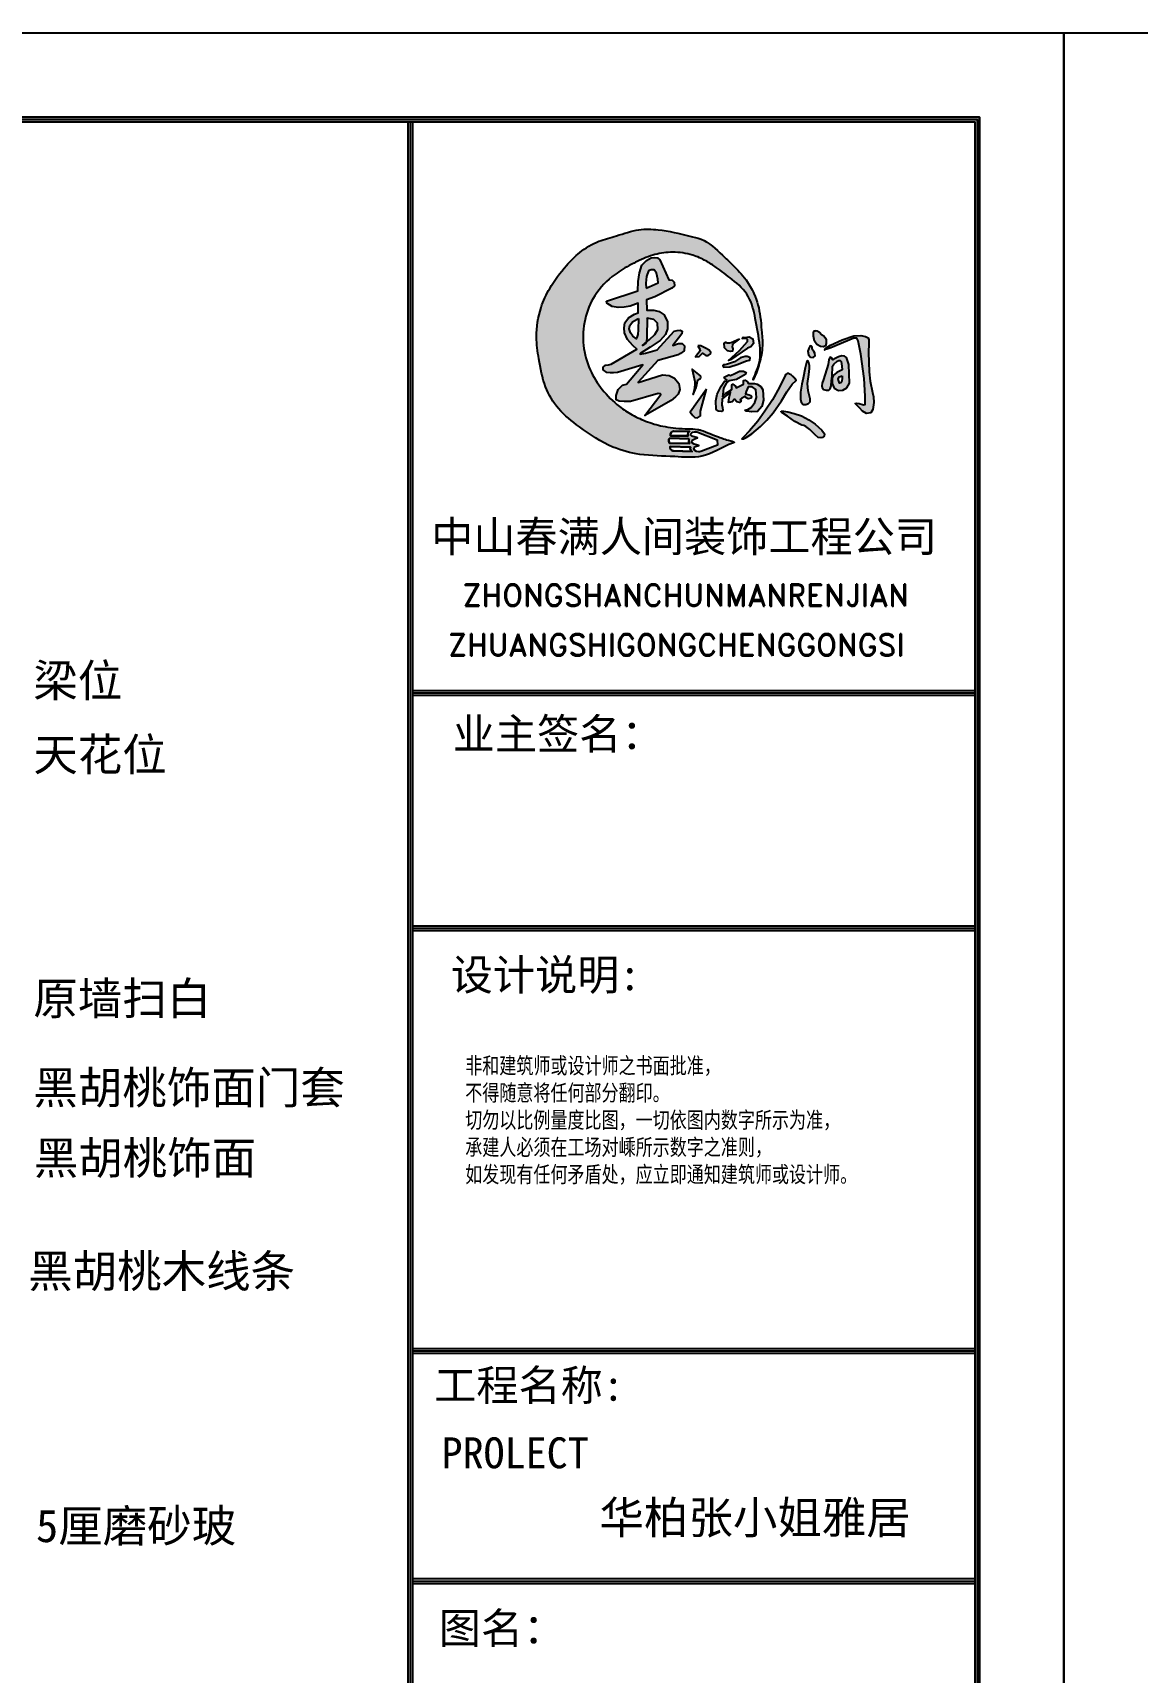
# Model space of a CAD drawing. Header units: millimetres. Extents: x 71641 to 191108, y -23091 to 29972.
# Drawn here: x 104636 to 107684, y -5662 to -1139 of the extents above; entities that cross this region are included whole.
import ezdxf

# ---------------------------------------------------------------- set-up
doc = ezdxf.new("R2010")
doc.units = ezdxf.units.MM
doc.layers.add('00', color=1, linetype='Continuous')
doc.layers.add('家', color=1, linetype='Continuous')
doc.styles.add('2121212', font='SIMFANG.TTF', dxfattribs={"height": 180})
doc.styles.add('30', font='SimSun.ttf', dxfattribs={"height": 75})
doc.styles.add('ROMAND', font='romand.shx', dxfattribs={"height": 100})
doc.styles.add('STYLE-50B', font='SimSun.ttf', dxfattribs={"width": 0.766, "height": 150})

msp = doc.modelspace()

# ---------------------------------------------------------------- hatches: boundary and pattern name
at = {"lineweight": -2}
h = msp.add_hatch(color=8, dxfattribs=at)
edge = h.paths.add_edge_path()
edge.add_spline(control_points=[(106318.3, -2206.6), (106308.7, -2202.6), (106286.5, -2191.8), (106247.2, -2165.9), (106206, -2124.9), (106182.2, -2087.1), (106173.3, -2066.8), (106172.9, -2065.9)], knot_values=[22078.908695, 22078.908695, 22078.908695, 22078.908695, 22412.037046, 22864.417059, 23573.352389, 24248.663515, 24278.339872, 24278.339872, 24278.339872, 24278.339872], degree=3, periodic=0)
edge.add_line((106172.9, -2065.9), (106040.6, -2081))
edge.add_spline(control_points=[(106040.6, -2081), (106043.4, -2092.8), (106053.2, -2126.7), (106085, -2180.5), (106152.3, -2233.2), (106225.1, -2282.1), (106288, -2298.9), (106315.3, -2302.5), (106317.6, -2302.8)], knot_values=[12526.980967, 12526.980967, 12526.980967, 12526.980967, 12912.76376, 13656.443057, 14467.926065, 15619.199217, 16432.672519, 16505.49519, 16505.49519, 16505.49519, 16505.49519], degree=3, periodic=0)
edge.add_line((106317.6, -2302.8), (106318.3, -2206.6))
edge = h.paths.add_edge_path()
edge.add_spline(control_points=[(106172.9, -2065.9), (106164.1, -2045.3), (106152.2, -1999.9), (106156.4, -1929.1), (106176.9, -1877.6), (106194.7, -1852.7), (106199, -1847.2)], knot_values=[24278.339872, 24278.339872, 24278.339872, 24278.339872, 24990.75798, 25753.853245, 26502.771788, 26725.483087, 26725.483087, 26725.483087, 26725.483087], degree=3, periodic=0)
edge.add_line((106199, -1847.2), (106111.6, -1777.6))
edge.add_spline(control_points=[(106111.6, -1777.6), (106110.6, -1778.8), (106092.2, -1799.4), (106063.8, -1836.9), (106033.4, -1903.4), (106022.1, -1971), (106031.4, -2032.6), (106037.3, -2066.9), (106040.6, -2081)], knot_values=[9052.726852, 9052.726852, 9052.726852, 9052.726852, 9101.944213, 9929.860353, 10544.164147, 11423.717054, 12065.484855, 12526.980967, 12526.980967, 12526.980967, 12526.980967], degree=3, periodic=0)
edge.add_line((106040.6, -2081), (106172.9, -2065.9))
edge = h.paths.add_edge_path()
edge.add_spline(control_points=[(106199, -1847.2), (106211.6, -1831.3), (106239.5, -1805.2), (106277.2, -1783.1), (106313.9, -1764.7), (106351.2, -1748.8), (106401.2, -1742.1), (106433.6, -1746.2), (106448.9, -1750.2)], knot_values=[26725.483087, 26725.483087, 26725.483087, 26725.483087, 27368.223838, 27920.784045, 28117.800611, 28678.884262, 29205.082751, 29708.300033, 29708.300033, 29708.300033, 29708.300033], degree=3, periodic=0)
edge.add_line((106448.9, -1750.2), (106461.2, -1702.4))
edge.add_spline(control_points=[(106461.2, -1702.4), (106457.2, -1701.4), (106423.9, -1693.8), (106374.2, -1681.3), (106304.4, -1679.2), (106251.2, -1698.8), (106194, -1712.8), (106147.5, -1740.4), (106122, -1766), (106111.6, -1777.6)], knot_values=[5035.937639, 5035.937639, 5035.937639, 5035.937639, 5168.823273, 6115.22021, 6678.484335, 7362.56903, 7901.570556, 8555.150084, 9052.726852, 9052.726852, 9052.726852, 9052.726852], degree=3, periodic=0)
edge.add_line((106111.6, -1777.6), (106199, -1847.2))
edge = h.paths.add_edge_path()
edge.add_spline(control_points=[(106448.9, -1750.2), (106451.6, -1750.9), (106467.1, -1755.2), (106492.3, -1766), (106528, -1790), (106568.7, -1820.3), (106616.3, -1862.7), (106631, -1931.7), (106640.6, -1984), (106643.9, -2019.7), (106642.8, -2041.2), (106640.2, -2056), (106620.3, -2104.2), (106625, -2094.2), (106631.5, -2080.5), (106642.1, -2050.4), (106652, -2004.5), (106646.9, -1961.2), (106643.8, -1912.5), (106631.4, -1864.3), (106603.1, -1816), (106571.1, -1782.5), (106530.7, -1744.5), (106497.6, -1712.8), (106467.7, -1704), (106461.2, -1702.4)], knot_values=[29708.300033, 29708.300033, 29708.300033, 29708.300033, 29797.016202, 30219.334531, 30576.066107, 31166.961224, 31854.609826, 32527.805429, 33346.145394, 33558.688985, 33686.826136, 33998.293275, 34349.980564, 34349.980564, 34349.980564, 34833.989407, 35367.457213, 35826.6748, 36215.832047, 36925.939156, 37388.482191, 37988.741176, 38391.375961, 39174.849041, 39385.918203, 39385.918203, 39385.918203, 39385.918203], degree=3, periodic=0)
edge.add_line((106461.2, -1702.4), (106448.9, -1750.2))
h = msp.add_hatch(color=8, dxfattribs=at)
h.paths.add_polyline_path([(106378.4, -1917), (106364.5, -1907.5), (106349.8, -1904), (106330.7, -1904), (106329.8, -1875.4), (106352.4, -1867.6), (106399.2, -1843.3), (106407, -1837.3), (106406.2, -1826.9), (106400.1, -1821.7), (106391.4, -1819.9), (106366.3, -1765.3), (106360.2, -1760.1), (106352.4, -1758.4), (106342.8, -1759.2), (106329.8, -1767), (106316.8, -1780), (106309.9, -1800.9), (106306.4, -1825.1), (106305.5, -1851.1), (106218.8, -1878.9), (106220.5, -1884.9), (106235.2, -1893.6), (106251.7, -1897.1), (106268.2, -1895.4), (106284.7, -1892.8), (106306.4, -1884.9), (106306.4, -1911), (106296, -1915.3), (106279.5, -1924.8), (106269.9, -1938.7), (106268.2, -1952.6), (106269.1, -1966.4), (106276.9, -1984.7), (106291.6, -2001.1), (106302.9, -2011.5), (106231.8, -2053.1), (106224.8, -2054.9), (106216.2, -2055.7), (106210.1, -2060.9), (106210.1, -2068.7), (106220.5, -2075.7), (106230, -2077.4), (106238.7, -2077.4), (106249.1, -2075.7), (106319.4, -2054.9), (106274.3, -2108.6), (106263, -2111.2), (106251.7, -2122.5), (106245.7, -2139.8), (106245.7, -2151.1), (106254.3, -2155.4), (106268.2, -2156.3), (106285.6, -2156.3), (106361.9, -2133.8), (106368, -2134.6), (106368.9, -2136.4), (106324.6, -2194.5), (106397.5, -2153.7), (106409.6, -2143.3), (106416.6, -2135.5), (106421.8, -2123.4), (106419.2, -2106), (106407, -2091.3), (106392.3, -2084.4), (106374.1, -2082.6), (106306.4, -2103.4), (106306.4, -2102.6), (106361, -2042.7), (106416.6, -2027.1), (106423.5, -2023.7), (106433.1, -2015.9), (106434.8, -2002.9), (106427.9, -1995.9), (106417.4, -1995.9), (106401.8, -2001.1), (106427, -1969), (106427.9, -1962.1), (106422.6, -1959.5), (106414, -1960.4), (106406.2, -1962.1), (106359.3, -2013.3), (106327.2, -2022.8), (106312.5, -2025.4), (106312.5, -2023.7), (106339.4, -2006.3), (106367.1, -1987.3), (106381.9, -1970.8), (106387.9, -1956), (106387.9, -1936.1)])
h.paths.add_polyline_path([(106360.2, -1939.6), (106361, -1957.8), (106352.4, -1970.8), (106337.6, -1984.7), (106328.6, -1992.5), (106325.5, -1996.8), (106318.5, -2001.1), (106328.6, -1992.5), (106329.8, -1990.7), (106330.7, -1979.4), (106331.5, -1924.8), (106331.5, -1925.7), (106349.8, -1930)], flags=16)
h.paths.add_polyline_path([(106306.4, -1958.6), (106305.5, -1970.8), (106302.9, -1979.4), (106302, -1982.9), (106291.6, -1976), (106285.6, -1966.4), (106282.1, -1956), (106283.8, -1946.5), (106290.8, -1936.1), (106303.8, -1929.2), (106307.3, -1926.6)], flags=16)
h.paths.add_polyline_path([(106328.9, -1843.3), (106328.1, -1829.5), (106329.8, -1811.3), (106335, -1795.6), (106342, -1793), (106350.6, -1793), (106357.6, -1801.7), (106361, -1818.2), (106361.9, -1828.6)], flags=16)
h = msp.add_hatch(color=8, dxfattribs=at)
h.paths.add_polyline_path([(106605.7, -2043.6), (106614.4, -2041.9), (106615.3, -2035.8), (106614.4, -2034.9), (106607.4, -2031.5), (106601.4, -2031.5), (106589.2, -2035.8), (106572.7, -2046.2), (106552.8, -2053.1), (106545.8, -2054.9), (106542.4, -2054.9), (106539.8, -2056.6), (106542.4, -2060.9), (106559.7, -2060.1), (106579.7, -2054)])
h.paths.add_polyline_path([(106585.8, -2015), (106555.4, -2042.7), (106561.5, -2041), (106608.3, -2008.9), (106617, -2005.5), (106624.8, -1995.9), (106623.1, -1982.9), (106612.7, -1977.7), (106597.3, -1979.8), (106593.6, -1982), (106608.3, -1983), (106608.3, -1990.7)])
h.paths.add_polyline_path([(106552.8, -2016.7), (106561.5, -2018.5), (106566.7, -2017.6), (106567.5, -2010.7), (106565.8, -2005.5), (106566.7, -1999.4), (106571.9, -1994.2), (106585.8, -1982.9), (106563.2, -1993.3), (106559.7, -1994.2), (106551.9, -1994.2), (106548.4, -1992.5), (106544.1, -1995.1), (106545, -2008.1)])
h.paths.add_polyline_path([(106492.1, -2008.9), (106479.9, -2002.9), (106471.2, -2002.9), (106476.4, -2011.5), (106477.3, -2015.9), (106465.2, -2033.2), (106474.7, -2031.5), (106484.2, -2022.8), (106492.9, -2028.9), (106499.9, -2028.9), (106505.9, -2024.5), (106506.8, -2021.1), (106502.5, -2014.1)])
h.paths.add_polyline_path([(106455.6, -2067), (106455.6, -2067.9), (106462.6, -2100.8), (106462.6, -2106), (106461.7, -2119), (106458.2, -2136.4), (106466.9, -2117.3), (106471.2, -2096.5), (106478.2, -2093), (106479.9, -2088.7), (106479, -2085.2)])
h.paths.add_polyline_path([(106450.4, -2185.8), (106457.3, -2194.5), (106462.6, -2200.5), (106470.4, -2201.4), (106479, -2195.3), (106479, -2182.3), (106495.5, -2121.6)])
h.paths.add_polyline_path([(106602.2, -2081.8), (106604.8, -2075.7), (106597, -2072.2), (106586.6, -2072.2), (106573.6, -2079.2), (106561.5, -2084.4), (106557.1, -2082.6), (106544.1, -2088.7), (106545.8, -2093), (106551.1, -2096.5), (106549.3, -2099.1), (106545, -2100), (106535.4, -2113.8), (106525, -2135.5), (106520.7, -2154.6), (106521.6, -2178), (106528.5, -2182.3), (106536.3, -2183.2), (106539.8, -2180.6), (106538.9, -2172.8), (106537.2, -2165.8), (106538, -2148.5), (106561.5, -2130.3), (106558, -2145.9), (106555.4, -2158.9), (106561.5, -2158), (106565.8, -2157.2), (106572.7, -2149.4), (106578.8, -2157.2), (106586.6, -2158.9), (106591, -2155.4), (106588.4, -2150.2), (106591.8, -2147.6), (106597.9, -2144.2), (106600.5, -2141.6), (106604.8, -2145.9), (106610, -2148.5), (106617.9, -2146.8), (106619.6, -2143.3), (106617, -2139.8), (106612.7, -2138.1), (106603.1, -2134.6), (106604.8, -2128.6), (106610, -2115.6), (106621.3, -2115.6), (106630.9, -2123.4), (106633.5, -2145), (106628.3, -2158.9), (106618.7, -2172.8), (106609.2, -2178), (106600.5, -2179.7), (106605.7, -2182.3), (106620.5, -2184.9), (106636.1, -2183.2), (106647.4, -2170.2), (106652.6, -2152), (106650.8, -2124.2), (106644.8, -2114.7), (106635.2, -2108.6), (106627.4, -2106), (106610.9, -2106), (106608.3, -2101.7), (106602.2, -2097.4), (106597, -2098.2), (106597, -2100.8), (106597, -2107.8), (106577.1, -2118.2), (106575.3, -2113.8), (106567.5, -2107.8), (106564.9, -2110.4), (106564.9, -2113.8), (106564.9, -2122.5), (106547.6, -2133.8), (106538.9, -2142.4), (106539.8, -2136.4), (106542.4, -2119), (106550.2, -2104.3), (106557.1, -2099.1), (106577.9, -2095.6)])
h = msp.add_hatch(color=8, dxfattribs=at)
h.paths.add_polyline_path([(106656.3, -2183), (106636.4, -2210.7), (106613.9, -2237), (106595.9, -2255.8), (106594, -2256.9), (106592.9, -2258.8), (106597.4, -2259.5), (106604.5, -2255.8), (106620.3, -2245.6), (106643.9, -2225.4), (106662, -2207.4), (106678.8, -2187.1), (106702.5, -2154.1), (106716.8, -2129), (106731.4, -2108.4), (106742.3, -2098.2), (106741.5, -2095.6), (106728.4, -2082.1), (106724.3, -2080.6), (106722.4, -2079.1), (106717.5, -2079.1), (106714.1, -2081.7), (106711.1, -2085.8), (106696.5, -2116.6), (106677.3, -2151.1)])
h.paths.add_polyline_path([(106736.6, -2189), (106719.8, -2184.9), (106708.9, -2183), (106701.4, -2183), (106701, -2184.5), (106702.9, -2186), (106718.6, -2196.9), (106739.3, -2211.5), (106758, -2221.2), (106764, -2222.4), (106769.3, -2225), (106780.2, -2233.2), (106794.8, -2248.3), (106803.5, -2255.8), (106811, -2256.1), (106815.1, -2255.8), (106820, -2251.6), (106820.7, -2245.3), (106813.2, -2235.1), (106795.2, -2219), (106777.9, -2206.6), (106756.9, -2195.7)])
h.paths.add_polyline_path([(106754.3, -2149.2), (106756.7, -2158), (106762, -2164.3), (106768.8, -2164.7), (106776.1, -2161.8), (106780.9, -2157), (106780.9, -2148.8), (106775.6, -2126.5), (106774.1, -2106.1), (106777.5, -2081.4), (106779.5, -2064.9), (106779.5, -2056.7), (106777.5, -2049.4), (106775.6, -2045.1), (106773.7, -2043.6), (106771.7, -2044.6), (106767.8, -2063.5), (106762, -2091.6), (106758.1, -2108.1), (106754.3, -2130.3)])
h.paths.add_polyline_path([(106794, -2022.3), (106791.1, -2018), (106786.3, -2012.1), (106786.7, -2007.3), (106785.8, -2004.4), (106783.8, -2002.5), (106780.7, -2003.7), (106780, -2006.3), (106777.1, -2009.7), (106774.6, -2017.5), (106776.6, -2027.6), (106782.4, -2033.9), (106789.2, -2034.4), (106794.5, -2030.1)])
h.paths.add_polyline_path([(106793, -1989.9), (106799.8, -1999.1), (106810, -2004.4), (106817.8, -2005.4), (106823.6, -2002.9), (106825.5, -1996.2), (106825.5, -1986), (106823.6, -1981.6), (106818.7, -1974.8), (106812, -1971.5), (106806.6, -1965.2), (106800.8, -1960.8), (106795.5, -1960.3), (106795.5, -1961.3), (106792.1, -1960.8), (106790.6, -1964.2), (106790.1, -1975.8)])
h.paths.add_polyline_path([(106920.5, -2025.2), (106929.8, -2092.6), (106933.2, -2141.5), (106932.7, -2164.3), (106928.3, -2165.7), (106916.7, -2161.4), (106909.9, -2160.9), (106905, -2161.8), (106917.6, -2173.5), (106925.9, -2182.7), (106937, -2189), (106948.7, -2187), (106954.5, -2178.3), (106956.4, -2158.4), (106955.9, -2143.4), (106953.5, -2131.3), (106946.7, -2099.8), (106944.3, -2074.2), (106941.9, -2021.3), (106943.3, -1996.2), (106943.3, -1986), (106940.9, -1980.7), (106934.1, -1976.3), (106920.5, -1973.9), (106901.2, -1974.8), (106869.6, -1985.5), (106837.7, -2001), (106824.6, -2008.8), (106821.2, -2013), (106827, -2012.1), (106838.1, -2008.3), (106901.2, -1981.6), (106906.5, -1981.1), (106909.9, -1981.1), (106913.3, -1988.9)])
h.paths.add_polyline_path([(106842.5, -2058.2), (106846.9, -2052.8), (106855.6, -2044.6), (106860.4, -2042.7), (106863.8, -2042.7), (106866.3, -2046.1), (106868.2, -2058.2), (106869.2, -2068.8), (106854.6, -2075.6), (106844.4, -2084.3), (106841.5, -2091.6), (106841.5, -2106.1), (106847.3, -2119.7), (106859.5, -2126), (106871.6, -2125), (106882.3, -2118.2), (106889.5, -2105.2), (106889, -2079.5), (106887.6, -2054.3), (106881.8, -2034.4), (106875.9, -2030.6), (106868.2, -2030.1), (106859.5, -2033), (106849.8, -2037.8), (106843.5, -2041.2), (106841, -2036.4), (106838.6, -2033.9), (106835.2, -2034.9), (106834.3, -2036.4), (106832.8, -2040.7), (106830.4, -2053.8), (106817.8, -2095.5), (106813.9, -2105.2), (106812.9, -2112.9), (106813.9, -2117.8), (106817.8, -2122.6), (106825, -2124.5), (106832.3, -2124.5), (106836.7, -2120.7), (106839.1, -2112.9), (106840.1, -2099.3), (106841.5, -2085.8)])
h.paths.add_polyline_path([(106861.4, -2088.2), (106858, -2094), (106860, -2100.3), (106862.4, -2105.2), (106865.8, -2104.2), (106868.7, -2099.3), (106869.6, -2092.6), (106869.2, -2084.8)], flags=17)
h = msp.add_hatch(color=8, dxfattribs=at)
edge = h.paths.add_edge_path()
edge.add_spline(control_points=[(106317.6, -2302.8), (106347.1, -2306.5), (106401.3, -2306.4), (106492.2, -2315.4), (106535.8, -2282.7), (106574.4, -2268.2), (106546.2, -2260.5), (106533.7, -2255.4), (106503.7, -2244.8), (106485.4, -2236.5), (106465.2, -2231.4), (106441.8, -2231.9), (106411.9, -2229.9), (106374, -2225.2), (106343.2, -2216.6), (106323, -2208.6), (106318.3, -2206.6)], knot_values=[16505.49519, 16505.49519, 16505.49519, 16505.49519, 17462.307767, 18254.424733, 19263.770823, 19286.294409, 19393.463502, 19769.722666, 20039.931175, 20323.71298, 20426.202415, 20700.644692, 21064.187457, 21384.09699, 21917.120996, 22078.908695, 22078.908695, 22078.908695, 22078.908695], degree=3, periodic=0)
edge.add_line((106318.3, -2206.6), (106317.6, -2302.8))
h.paths.add_polyline_path([(106391.5, -2265.6), (106391.2, -2260), (106394.1, -2257.3), (106447.4, -2259.1), (106446.9, -2261), (106446.3, -2265), (106446.2, -2267), (106448.3, -2272.3), (106393.2, -2270.6)], flags=16)
h.paths.add_polyline_path([(106395.3, -2280.6), (106450.9, -2282), (106450.5, -2284.2), (106450, -2286.4), (106450.8, -2288.6), (106451.5, -2290.8), (106453.4, -2292.6), (106455.3, -2294.4), (106404.1, -2292.6, -0.485719)], flags=16)
h.paths.add_polyline_path([(106395.9, -2250.6, -0.499354), (106405.3, -2238.2), (106447.7, -2238.5), (106448, -2238.2), (106448, -2238.5), (106446.1, -2240.1), (106444.1, -2242), (106443.5, -2247.9), (106444.4, -2251.2, -0.17168), (106443.5, -2251.4)], flags=16)
h.paths.add_polyline_path([(106451.6, -2248.8), (106452.1, -2245), (106454.5, -2242.4), (106457.7, -2240.6), (106462.2, -2239.6), (106466.8, -2240), (106468.3, -2240), (106525, -2261.7), (106525.3, -2276.4), (106479.1, -2294.4), (106475.8, -2295.2), (106473.6, -2295.4), (106467.8, -2294.3), (106463, -2291.1), (106460.6, -2286.7), (106461.5, -2282.7), (106465, -2280.6), (106474.1, -2277.6), (106460.9, -2273.5), (106456.9, -2271), (106454.7, -2266.7), (106455.5, -2262.9), (106458.8, -2260.9), (106464.6, -2258.4), (106470.3, -2255.9), (106454.4, -2251.4)], flags=16)

# ---------------------------------------------------------------- linework, layer by layer
at = {"color": 3, "lineweight": -2}
for p, q in [((107248.5, -1371.3), (95767, -1371.3)), ((105671.7, -9377.5), (105671.7, -1384.7)), ((105678.4, -9377.5), (105678.4, -1384.7)), ((105685, -9377.5), (105685, -1384.7)), ((107248.5, -9390.9), (107248.5, -1371.3))]:
    msp.add_line(p, q, dxfattribs=at)
at = {"color": 8, "lineweight": -2}
for p, q in [((105685, -2953.5), (107235.1, -2953.5)), ((105685, -2960.2), (107235.1, -2960.2)), ((105685, -2966.8), (107235.1, -2966.8)), ((105685, -3602.4), (107235.1, -3602.4)), ((105685, -3609.1), (107235.1, -3609.1)), ((105685, -3615.8), (107235.1, -3615.8)), ((105685, -4768.8), (107235.1, -4768.8)), ((105685, -4775.5), (107235.1, -4775.5)), ((105685, -4782.2), (107235.1, -4782.2)), ((105685, -5404), (107235.1, -5404)), ((105685, -5410.7), (107235.1, -5410.7)), ((105685, -5417.3), (107235.1, -5417.3))]:
    msp.add_line(p, q, dxfattribs=at)
at = {"color": 3, "lineweight": -2}
for points in [[(95767, -1371.3), (107248.5, -1371.3), (107248.5, -9390.9), (95767, -9390.9)], [(95773.5, -1377.8), (107242, -1377.8), (107242, -9384.4), (95773.5, -9384.4)], [(95780, -1384.3), (107235.5, -1384.3), (107235.5, -9377.9), (95780, -9377.9)]]:
    msp.add_lwpolyline(points, close=True, dxfattribs=at)
at = {"color": 8, "lineweight": -2}
for points in [[(106218.8, -1878.9), (106305.5, -1851.1), (106306.4, -1825.1), (106309.9, -1800.9), (106316.8, -1780), (106329.8, -1767), (106342.8, -1759.2), (106352.4, -1758.4), (106360.2, -1760.1), (106366.3, -1765.3), (106391.4, -1819.9), (106400.1, -1821.7), (106406.2, -1826.9), (106407, -1837.3), (106399.2, -1843.3), (106352.4, -1867.6), (106329.8, -1875.4), (106330.7, -1904), (106349.8, -1904), (106364.5, -1907.5), (106378.4, -1917), (106387.9, -1936.1), (106387.9, -1956), (106381.9, -1970.8), (106367.1, -1987.3), (106339.4, -2006.3), (106312.5, -2023.7), (106312.5, -2025.4), (106327.2, -2022.8), (106359.3, -2013.3), (106406.2, -1962.1), (106414, -1960.4), (106422.6, -1959.5), (106427.9, -1962.1), (106427, -1969), (106401.8, -2001.1), (106417.4, -1995.9), (106427.9, -1995.9), (106434.8, -2002.9), (106433.1, -2015.9), (106423.5, -2023.7), (106416.6, -2027.1), (106361, -2042.7), (106306.4, -2102.6), (106306.4, -2103.4), (106374.1, -2082.6), (106392.3, -2084.4), (106407, -2091.3), (106419.2, -2106), (106421.8, -2123.4), (106416.6, -2135.5), (106409.6, -2143.3), (106397.5, -2153.7), (106324.6, -2194.5), (106368.9, -2136.4), (106368, -2134.6), (106361.9, -2133.8), (106285.6, -2156.3), (106268.2, -2156.3), (106254.3, -2155.4), (106245.7, -2151.1), (106245.7, -2139.8), (106251.7, -2122.5), (106263, -2111.2), (106274.3, -2108.6), (106319.4, -2054.9), (106249.1, -2075.7), (106238.7, -2077.4), (106230, -2077.4), (106220.5, -2075.7), (106210.1, -2068.7), (106210.1, -2060.9), (106216.2, -2055.7), (106224.8, -2054.9), (106231.8, -2053.1), (106302.9, -2011.5), (106291.6, -2001.1), (106276.9, -1984.7), (106269.1, -1966.4), (106268.2, -1952.6), (106269.9, -1938.7), (106279.5, -1924.8), (106296, -1915.3), (106306.4, -1911), (106306.4, -1884.9), (106284.7, -1892.8), (106268.2, -1895.4), (106251.7, -1897.1), (106235.2, -1893.6), (106220.5, -1884.9)], [(106328.9, -1843.3), (106361.9, -1828.6), (106361, -1818.2), (106357.6, -1801.7), (106350.6, -1793), (106342, -1793), (106335, -1795.6), (106329.8, -1811.3), (106328.1, -1829.5)], [(106307.3, -1926.6), (106306.4, -1958.6), (106305.5, -1970.8), (106302.9, -1979.4), (106302, -1982.9), (106291.6, -1976), (106285.6, -1966.4), (106282.1, -1956), (106283.8, -1946.5), (106290.8, -1936.1), (106303.8, -1929.2)], [(106331.5, -1924.8), (106330.7, -1979.4), (106329.8, -1990.7), (106325.5, -1996.8), (106318.5, -2001.1), (106337.6, -1984.7), (106352.4, -1970.8), (106361, -1957.8), (106360.2, -1939.6), (106349.8, -1930), (106331.5, -1925.7)], [(106585.8, -1982.9), (106571.9, -1994.2), (106566.7, -1999.4), (106565.8, -2005.5), (106567.5, -2010.7), (106566.7, -2017.6), (106561.5, -2018.5), (106552.8, -2016.7), (106545, -2008.1), (106544.1, -1995.1), (106548.4, -1992.5), (106551.9, -1994.2), (106559.7, -1994.2), (106563.2, -1993.3)], [(106593.6, -1980.3), (106612.7, -1977.7), (106623.1, -1982.9), (106624.8, -1995.9), (106617, -2005.5), (106608.3, -2008.9), (106561.5, -2041), (106555.4, -2042.7), (106585.8, -2015), (106608.3, -1990.7), (106608.3, -1984.7), (106606.6, -1982.9), (106593.6, -1982), (106597.9, -1979.4)], [(106795.5, -1960.3), (106800.8, -1960.8), (106806.6, -1965.2), (106812, -1971.5), (106818.7, -1974.8), (106823.6, -1981.6), (106825.5, -1986), (106825.5, -1996.2), (106823.6, -2002.9), (106817.8, -2005.4), (106810, -2004.4), (106799.8, -1999.1), (106793, -1989.9), (106790.1, -1975.8), (106790.6, -1964.2), (106792.1, -1960.8), (106795.5, -1961.3)], [(106821.2, -2013.1), (106824.6, -2008.8), (106837.7, -2001), (106869.6, -1985.5), (106901.2, -1974.8), (106920.5, -1973.9), (106934.1, -1976.3), (106940.9, -1980.7), (106943.3, -1986), (106943.3, -1996.2), (106941.9, -2021.3), (106944.3, -2074.2), (106946.7, -2099.8), (106953.5, -2131.3), (106955.9, -2143.4), (106956.4, -2158.4), (106954.5, -2178.3), (106948.7, -2187), (106937, -2189), (106925.9, -2182.7), (106917.6, -2173.5), (106905, -2161.8), (106909.9, -2160.9), (106916.7, -2161.4), (106928.3, -2165.7), (106932.7, -2164.3), (106933.2, -2141.5), (106929.8, -2092.6), (106920.5, -2025.2), (106913.3, -1988.9), (106909.9, -1981.1), (106906.5, -1981.1), (106901.2, -1981.6), (106838.1, -2008.3), (106827, -2012.1), (106820.7, -2013.1)], [(106471.2, -2002.9), (106476.4, -2011.5), (106477.3, -2015.9), (106465.2, -2033.2), (106474.7, -2031.5), (106484.2, -2022.8), (106492.9, -2028.9), (106499.9, -2028.9), (106505.9, -2024.5), (106506.8, -2021.1), (106502.5, -2014.1), (106492.1, -2008.9), (106479.9, -2002.9)], [(106614.4, -2034.9), (106607.4, -2031.5), (106601.4, -2031.5), (106589.2, -2035.8), (106572.7, -2046.2), (106552.8, -2053.1), (106545.8, -2054.9), (106542.4, -2054.9), (106539.8, -2056.6), (106542.4, -2060.9), (106559.7, -2060.1), (106579.7, -2054), (106605.7, -2043.6), (106614.4, -2041.9), (106615.3, -2035.8)], [(106780.9, -2002.9), (106780, -2006.3), (106777.1, -2009.7), (106774.6, -2017.5), (106776.6, -2027.6), (106782.4, -2033.9), (106789.2, -2034.4), (106794.5, -2030.1), (106794, -2022.3), (106791.1, -2018), (106786.3, -2012.1), (106786.7, -2007.3), (106785.8, -2004.4), (106783.8, -2002.5), (106781.4, -2003.4)], [(106835.2, -2034.9), (106834.3, -2036.4), (106832.8, -2040.7), (106830.4, -2053.8), (106817.8, -2095.5), (106813.9, -2105.2), (106812.9, -2112.9), (106813.9, -2117.8), (106817.8, -2122.6), (106825, -2124.5), (106832.3, -2124.5), (106836.7, -2120.7), (106839.1, -2112.9), (106840.1, -2099.3), (106841.5, -2085.8), (106842.5, -2058.2), (106846.9, -2052.8), (106855.6, -2044.6), (106860.4, -2042.7), (106863.8, -2042.7), (106866.3, -2046.1), (106868.2, -2058.2), (106869.2, -2068.8), (106854.6, -2075.6), (106844.4, -2084.3), (106841.5, -2091.6), (106841.5, -2106.1), (106847.3, -2119.7), (106859.5, -2126), (106871.6, -2125), (106882.3, -2118.2), (106889.5, -2105.2), (106889, -2079.5), (106887.6, -2054.3), (106881.8, -2034.4), (106875.9, -2030.6), (106868.2, -2030.1), (106859.5, -2033), (106849.8, -2037.8), (106843.5, -2041.2), (106841, -2036.4), (106838.6, -2033.9)], [(106455.6, -2067.9), (106462.6, -2100.8), (106462.6, -2106), (106461.7, -2119), (106458.2, -2136.4), (106466.9, -2117.3), (106471.2, -2096.5), (106478.2, -2093), (106479.9, -2088.7), (106479, -2085.2), (106455.6, -2067)], [(106600.5, -2179.7), (106609.2, -2178), (106618.7, -2172.8), (106628.3, -2158.9), (106633.5, -2145), (106630.9, -2123.4), (106621.3, -2115.6), (106610, -2115.6), (106604.8, -2128.6), (106603.1, -2134.6), (106612.7, -2138.1), (106617, -2139.8), (106619.6, -2143.3), (106617.9, -2146.8), (106610, -2148.5), (106604.8, -2145.9), (106600.5, -2141.6), (106597.9, -2144.2), (106591.8, -2147.6), (106588.4, -2150.2), (106591, -2155.4), (106586.6, -2158.9), (106578.8, -2157.2), (106572.7, -2149.4), (106565.8, -2157.2), (106561.5, -2158), (106555.4, -2158.9), (106558, -2145.9), (106561.5, -2130.3), (106538, -2148.5), (106537.2, -2165.8), (106538.9, -2172.8), (106539.8, -2180.6), (106536.3, -2183.2), (106528.5, -2182.3), (106521.6, -2178), (106520.7, -2154.6), (106525, -2135.5), (106535.4, -2113.8), (106545, -2100), (106549.3, -2099.1), (106551.1, -2096.5), (106545.8, -2093), (106544.1, -2088.7), (106557.1, -2082.6), (106561.5, -2084.4), (106573.6, -2079.2), (106586.6, -2072.2), (106597, -2072.2), (106604.8, -2075.7), (106602.2, -2081.8), (106577.9, -2095.6), (106557.1, -2099.1), (106550.2, -2104.3), (106542.4, -2119), (106539.8, -2136.4), (106538.9, -2142.4), (106547.6, -2133.8), (106564.9, -2122.5), (106564.9, -2113.8), (106564.9, -2110.4), (106567.5, -2107.8), (106575.3, -2113.8), (106577.1, -2118.2), (106597, -2107.8), (106597, -2100.8), (106597, -2098.2), (106602.2, -2097.4), (106608.3, -2101.7), (106610.9, -2106), (106627.4, -2106), (106635.2, -2108.6), (106644.8, -2114.7), (106650.8, -2124.2), (106652.6, -2152), (106647.4, -2170.2), (106636.1, -2183.2), (106620.5, -2184.9), (106605.7, -2182.3)], [(106740.4, -2094.5), (106728.4, -2082.1), (106724.3, -2080.6), (106722.4, -2079.1), (106717.5, -2079.1), (106714.1, -2081.7), (106711.1, -2085.8), (106696.5, -2116.6), (106677.3, -2151.1), (106656.3, -2183), (106636.4, -2210.7), (106613.9, -2237), (106595.9, -2255.8), (106594, -2256.9), (106592.9, -2258.8), (106597.4, -2259.5), (106604.5, -2255.8), (106620.3, -2245.6), (106643.9, -2225.4), (106662, -2207.4), (106678.8, -2187.1), (106702.5, -2154.1), (106716.8, -2129), (106731.4, -2108.4), (106742.3, -2098.2), (106740.8, -2093.4), (106732.9, -2086.2)], [(106771.7, -2044.6), (106767.8, -2063.5), (106762, -2091.6), (106758.1, -2108.1), (106754.3, -2130.3), (106754.3, -2149.2), (106756.7, -2158), (106762, -2164.3), (106768.8, -2164.7), (106776.1, -2161.8), (106780.9, -2157), (106780.9, -2148.8), (106775.6, -2126.5), (106774.1, -2106.1), (106777.5, -2081.4), (106779.5, -2064.9), (106779.5, -2056.7), (106777.5, -2049.4), (106775.6, -2045.1), (106773.7, -2043.6)], [(106495.5, -2121.6), (106450.4, -2185.8), (106457.3, -2194.5), (106462.6, -2200.5), (106470.4, -2201.4), (106479, -2195.3), (106479, -2182.3)], [(106869.2, -2084.8), (106869.6, -2092.6), (106868.7, -2099.3), (106865.8, -2104.2), (106862.4, -2105.2), (106860, -2100.3), (106858, -2094), (106861.4, -2088.2), (106869.2, -2084.8)], [(106701.4, -2183), (106708.9, -2183), (106719.8, -2184.9), (106736.6, -2189), (106756.9, -2195.7), (106777.9, -2206.6), (106795.2, -2219), (106813.2, -2235.1), (106820.7, -2245.3), (106820, -2251.6), (106815.1, -2255.8), (106811, -2256.1), (106803.5, -2255.8), (106794.8, -2248.3), (106780.2, -2233.2), (106769.3, -2225), (106764, -2222.4), (106758, -2221.2), (106739.3, -2211.5), (106718.6, -2196.9), (106702.9, -2186), (106701, -2184.5)], [(106447.4, -2259.1), (106394.1, -2257.3), (106392.7, -2258.7), (106391.2, -2260), (106391.4, -2264), (106392.4, -2268.1), (106393.2, -2270.6), (106448.3, -2272.3), (106447.2, -2269.7), (106446.2, -2267), (106446.3, -2265), (106446.9, -2261)], [(106447.4, -2259.1), (106446.5, -2262.9), (106446.2, -2267), (106448.3, -2272.3), (106393.2, -2270.6), (106391.5, -2265.6), (106391.2, -2260), (106394.1, -2257.3)], [(106448, -2238.5), (106446.1, -2240.1), (106444.1, -2242), (106443.8, -2245), (106443.5, -2247.9), (106444.4, -2251.2), (106395.9, -2250.6), (106395.5, -2247.9), (106396, -2244.9), (106397.9, -2241.6), (106401.2, -2239.1), (106405.2, -2238.2)], [(106525, -2261.7), (106525.3, -2276.4), (106479.1, -2294.4), (106475.8, -2295.2), (106473.6, -2295.4), (106467.8, -2294.3), (106463, -2291.1), (106460.6, -2286.7), (106461.5, -2282.7), (106465, -2280.6), (106474.1, -2277.6), (106460.9, -2273.5), (106456.9, -2271), (106454.7, -2266.7), (106455.5, -2262.9), (106458.8, -2260.9), (106464.6, -2258.4), (106470.3, -2255.9), (106454.4, -2251.4), (106451.6, -2248.8), (106452.1, -2245), (106454.5, -2242.4), (106457.7, -2240.6), (106462.2, -2239.6), (106466.8, -2240), (106468.3, -2240), (106525, -2261.7)], [(106450.9, -2282), (106395.3, -2280.6), (106395, -2283.1), (106395.3, -2285.8), (106396.8, -2288.7), (106399, -2290.9), (106402, -2292.3), (106455.3, -2294.4), (106453.4, -2292.6), (106451.5, -2290.8), (106450.8, -2288.6), (106450, -2286.4), (106450.5, -2284.2), (106450.9, -2282)]]:
    msp.add_lwpolyline(points, close=True, dxfattribs=at)
for points in [[(106448, -2238.5), (106405.3, -2238.2, 0.499354), (106395.9, -2250.6), (106443.5, -2251.4, 0.17168), (106444.4, -2251.2), (106443.5, -2247.9), (106444.1, -2242), (106448, -2238.2)], [(106455.3, -2294.4), (106404.1, -2292.6, -0.485719), (106395.3, -2280.6), (106450.9, -2282), (106450, -2286.4), (106451.5, -2290.8)]]:
    msp.add_lwpolyline(points, format="xyb", close=True, dxfattribs=at)
at = {"color": 8, "lineweight": -2, "start_tangent": (0.425577, 0.904922), "end_tangent": (0.425577, 0.904922)}
msp.add_spline([(106625, -2094.2), (106640.7, -2051.5), (106649.5, -2002.1), (106647.1, -1959), (106643.6, -1922.6), (106626, -1858.2), (106604.1, -1820.6), (106566.5, -1778.6), (106539.1, -1752.4), (106480.1, -1708.4), (106449, -1699.5), (106361.7, -1682.3), (106308.7, -1682.3), (106246.6, -1699), (106198.2, -1714.1), (106145.2, -1745.1), (106108.5, -1781.1), (106062.6, -1843.9), (106038.8, -1896.6), (106025.9, -1978.3), (106032.5, -2038.2), (106051.1, -2115.7), (106086.9, -2175.7), (106144.3, -2226), (106237.1, -2281.7), (106310.8, -2301.9), (106407.4, -2308.1), (106481.9, -2307.3), (106569.2, -2270.1), (106571.1, -2269.3), (106562.1, -2264.8), (106528.5, -2253.7), (106504.7, -2244.8), (106479.8, -2235.2), (106470.5, -2232.9), (106444.7, -2231.5), (106410.6, -2229.5), (106380.8, -2225.5), (106332.4, -2212.2), (106290.1, -2192.9), (106254.6, -2169.5), (106207.3, -2122.6), (106174, -2068.5), (106156, -2001.1), (106160.2, -1929.5), (106186.8, -1864.3), (106242.9, -1805.3), (106287.2, -1778.2), (106303.8, -1769.9), (106352.9, -1750.7), (106401.9, -1744.2), (106457, -1752.4), (106493.5, -1768), (106521.8, -1786.1), (106566.2, -1819.4), (106610.5, -1866.5), (106629.7, -1926.8), (106642.2, -2002.7), (106643.6, -2022.6), (106643.1, -2034.7), (106636.4, -2063.2), (106625, -2094.2)], degree=3, dxfattribs=at)
at = {"layer": '00', "color": 8, "lineweight": -2}
for points in [[(95534.4, -1138.7), (107481.1, -1138.7), (107481.1, -9623.5), (95534.4, -9623.5)], [(107481.1, -1138.7), (119427.7, -1138.7), (119427.7, -9623.5), (107481.1, -9623.5)]]:
    msp.add_lwpolyline(points, close=True, dxfattribs=at)

# ---------------------------------------------------------------- texts
at = {"color": 2, "char_height": 90, "attachment_point": 1, "style": '30'}
for s, insert in [('梁位', (104637.6, -2880.9)), ('天花位', (104637.6, -3085.1)), ('原墙扫白', (104637.6, -3758.1)), ('黑胡桃饰面门套', (104637.6, -4004.2)), ('黑胡桃饰面', (104638.8, -4198.3)), ('黑胡桃木线条', (104623.4, -4510.7)), ('5厘磨砂玻', (104645.1, -5213.3))]:
    msp.add_mtext(s, dxfattribs=dict(at, insert=insert))
at = {"layer": '00', "color": 8, "lineweight": -2, "style": 'ROMAND'}
for s, p in [('ZHONGSHANCHUNMANRENJIAN', (105822.3, -2721)), ('ZHUANGSHIGONGCHENGGONGSI', (105782.3, -2858.2))]:
    msp.add_text(s, height=60.756, dxfattribs=at).set_placement(p)
at = {"layer": '00', "color": 8, "lineweight": -2, "attachment_point": 1, "style": '2121212'}
for s, insert, char_height, width in [('{\\f宋体|b0|i0|c134|p2;中山春满人间装饰工程公司}', (105735.3, -2486, 0), 85.272, 1591.421), ('{\\f宋体|b0|i0|c134|p2;业主签名：}', (105794.9, -3030.6, 0), 85.272, 1265.567), ('{\\f宋体|b0|i0|c134|p2;设计说明:}', (105789.3, -3695.2, 0), 85.272, 1265.567), ('{\\f宋体|b0|i0|c134|p2;工程名称:}', (105743.8, -4827.8, 0), 85.272, 1265.567), ('{\\f宋体|b0|i0|c134|p2;PROLECT}', (105764, -5014.2, 0), 85.272, 1265.567), ('{\\fSimSun|b0|i0|c134|p2;\\C2;华柏张小姐雅居}', (106199.6, -5190.6, 0), 90, 1265.567), ('{\\f宋体|b0|i0|c134|p2;图名：}', (105756.5, -5498.2, 0), 85.272, 1265.567)]:
    msp.add_mtext(s, dxfattribs=dict(at, insert=insert, char_height=char_height, width=width))
at = {"layer": '家', "color": 8, "lineweight": -2, "insert": (105829.4, -3965.9, 0), "char_height": 45, "width": 1265.567, "attachment_point": 1, "style": 'STYLE-50B'}
msp.add_mtext('非和建筑师或设计师之书面批准，\\P不得随意将任何部分翻印。\\P切勿以比例量度比图，一切依图内数字所示为准，\\P承建人必须在工场对嵊所示数字之准则，\\P如发现有任何矛盾处，应立即通知建筑师或设计师。', dxfattribs=at)

doc.saveas('drawing.dxf')
